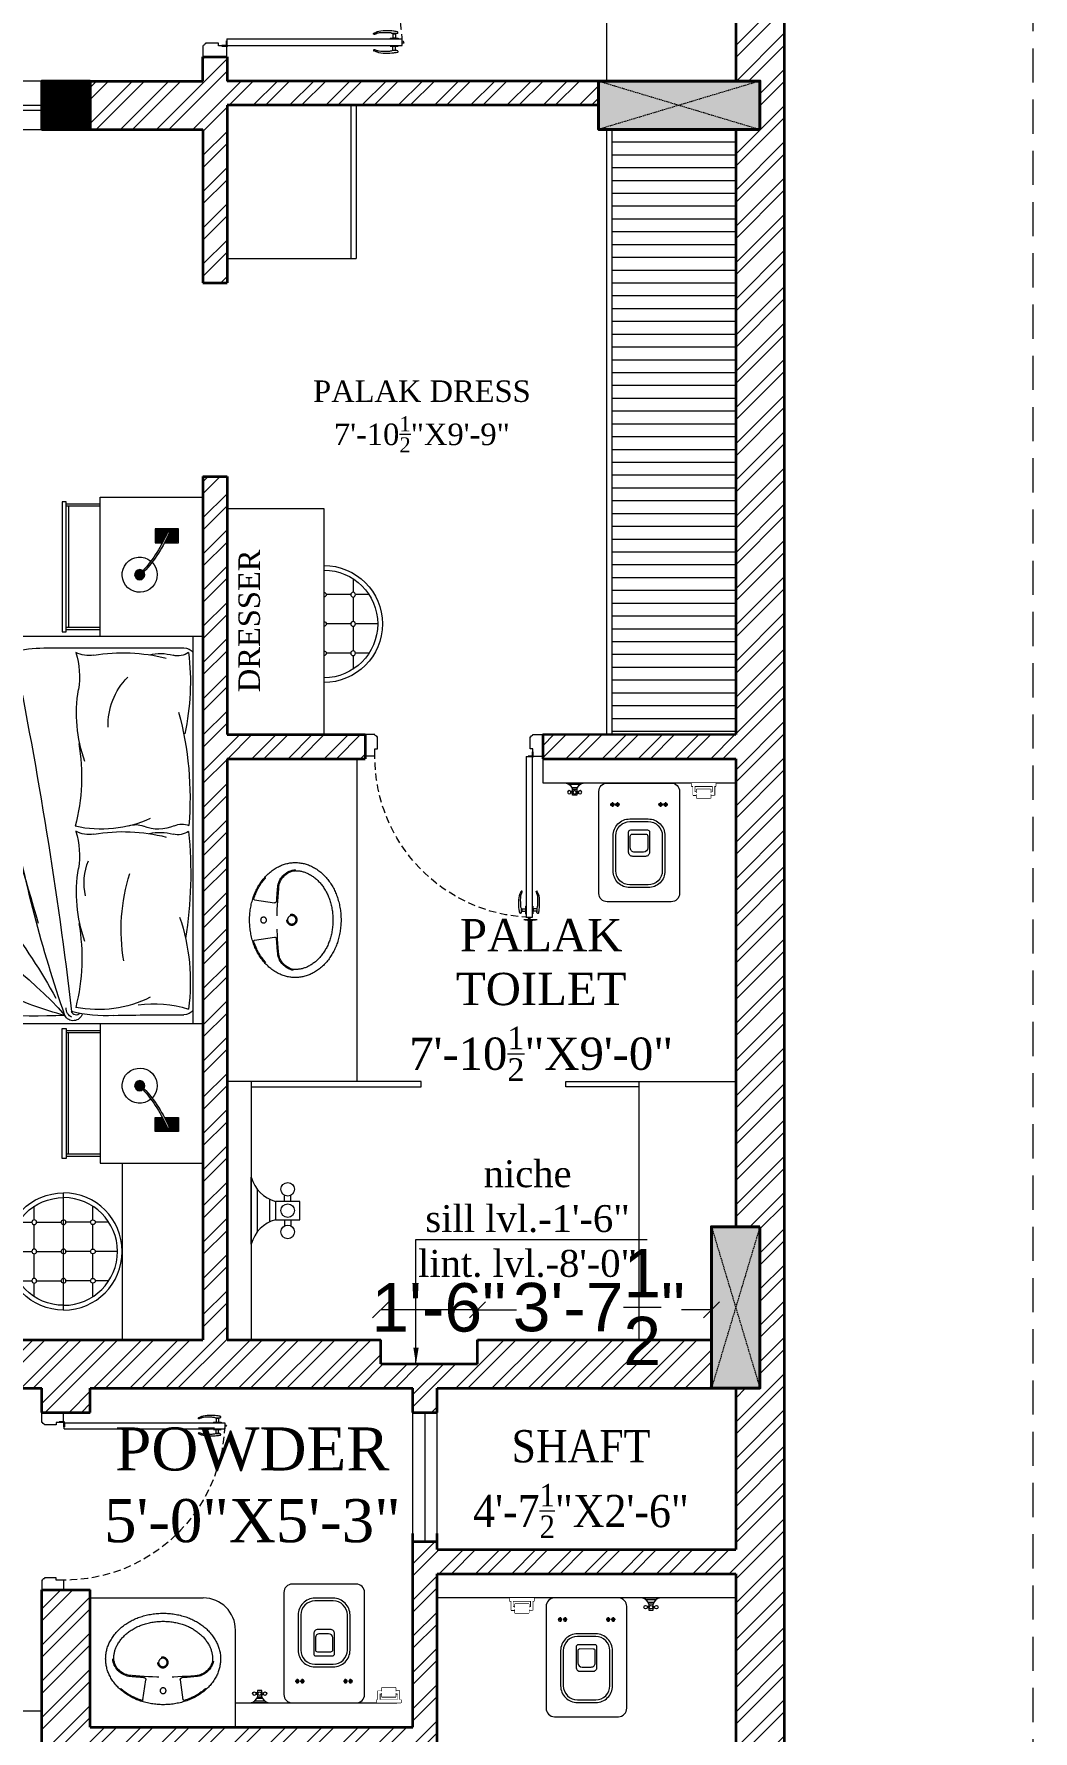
# Model space of a CAD drawing. Header units: inches. Extents: x -61 to 4103, y -308 to 989.
# Drawn here: x 1060.5 to 1246.3, y 509.4 to 824.9 of the extents above; entities that cross this region are included whole.
import ezdxf

# ---------------------------------------------------------------- set-up
doc = ezdxf.new("R2010")
doc.units = ezdxf.units.IN
doc.set_wipeout_variables(frame=1)
doc.header["$PDMODE"] = 3
for name, pattern in [('AR-01-R0-COLUMN LAYOUT$0$$0$HIDDEN', [0.375, 0.25, -0.125]), ('AR-01-R0-COLUMN LAYOUT$0$HIDDEN', [9.525, 6.35, -3.175]), ('HIDDEN', [0.375, 0.25, -0.125])]:
    doc.linetypes.add(name, pattern=pattern)
doc.layers.get('0').update_dxf_attribs({"lineweight": 0})
for name, color, linetype, lineweight in [('A-DIM', 3, 'Continuous', 9), ('A-DOOR', 34, 'Continuous', 13), ('A-FIXTURE', 30, 'Continuous', 13), ('A-HATCH', 8, 'Continuous', 0), ('A-STAIR', 5, 'Continuous', 9), ('A-TEXT', 2, 'Continuous', 13), ('A-WALL', 1, 'Continuous', 35), ('A-WINDOW', 4, 'Continuous', 9), ('AR-01-R0-COLUMN LAYOUT$0$A-COMMON WALL', 1, 'Continuous', 0), ('AR-01-R0-COLUMN LAYOUT$0$S-BEAM PLINTH', 3, 'AR-01-R0-COLUMN LAYOUT$0$HIDDEN', 9), ('AR-01-R0-COLUMN LAYOUT$0$S-COLUMN FIRST FLOOR', 6, 'Continuous', 40), ('AR-01-R0-COLUMN LAYOUT$0$S-COLUMN GROUND FLOOR', 6, 'Continuous', 40), ('AR-01-R0-COLUMN LAYOUT$0$S-COLUMN HATCH FIRST FLOOR', 8, 'Continuous', 9), ('AR-01-R0-COLUMN LAYOUT$0$S-COLUMN HATCH GROUND FLOOR', 8, 'Continuous', 9), ('AR-01-R0-COLUMN LAYOUT$0$S-COLUMN HATCH SECOND FLOOR', 8, 'Continuous', 9), ('AR-01-R0-COLUMN LAYOUT$0$S-COLUMN SECOND FLOOR', 6, 'Continuous', 40), ('AR-01-R0-COLUMN LAYOUT$0$S-COLUMN TERRACE FLOOR HIDDEN', 8, 'AR-01-R0-COLUMN LAYOUT$0$$0$HIDDEN', 9)]:
    doc.layers.add(name, color=color, linetype=linetype, lineweight=lineweight)
doc.layers.add('A-FURNITURE', color=35, linetype='Continuous', lineweight=13, true_color=0xab6a54)
doc.styles.get("Standard").update_dxf_attribs({"font": 'arial.ttf', "height": 9})
doc.styles.add('STYLE1', font='romantic.ttf', dxfattribs={"height": 6})
doc.dimstyles.get("Standard").update_dxf_attribs({"dimtxt": 18, "dimasz": 6, "dimexe": 0, "dimexo": 6, "dimgap": 0.09, "dimtad": 0, "dimtih": 1, "dimtoh": 1, "dimdec": 1, "dimzin": 0, "dimdsep": 46, "dimlunit": 4, "dimtxsty": 'Standard', "dimblk": 'OBLIQUE', "dimcen": 0.09, "dimclrd": 256, "dimclre": 256, "dimclrt": 256, "dimadec": 0, "dimazin": 0, "dimtfac": 1, "dimtdec": 1, "dimtofl": 0, "dimtmove": 1, "dimatfit": 3, "dimfxl": 1, "dimtolj": 1, "dimtzin": 0, "dimlwd": -1, "dimlwe": -1, "dimarcsym": 0})

# ---------------------------------------------------------------- blocks, each defined once
blk = doc.blocks.new('handle_')
for p, q in [((-0.75, 0), (0.75, 0)), ((-3.84, -0.87), (-3.85, -0.92)), ((-0.75, -0.13), (-0.75, 0)), ((-0.75, -0.13), (0.75, -0.13)), ((-0.31, -0.13), (-0.31, -0.13)), ((0.3, -0.96), (-0.3, -0.96)), ((-0.29, -0.15), (0.29, -0.15)), ((-0.25, -0.9), (-0.25, -0.15)), ((-0.25, -0.9), (0.25, -0.9)), ((0.25, -0.9), (0.25, -0.15)), ((0.3, -0.96), (0.34, -0.95)), ((0.31, -0.13), (0.31, -0.13)), ((0.65, -1.05), (0.65, -1.23)), ((0.75, -0.13), (0.75, 0))]:
    blk.add_line(p, q)
for centre, radius, start, end in [((-3.78, -0.93), 0.0769, 167.6781, 262.0686), ((-3.77, -0.88), 0.0769, 88.2493, 167.6781), ((-0.3, -1.42), 0.464, 90.2821, 130.7273), ((-0.29, -0.13), 0.0185, 180, 270), ((-0.25, -0.96), 0.0532, 90, 180), ((0.25, -0.96), 0.0532, 0, 90), ((0.29, -0.13), 0.0185, 270, 360), ((0.42, -1.42), 0.478, 67.3956, 98.7522), ((0.57, -1.23), 0.0769, 278.1759, 360), ((0.57, -1.05), 0.0769, 360, 67.3956)]:
    blk.add_arc(centre, radius, start, end)
for points, knots in [([(0.58, -1.31), (0.24, -1.36), (-0.53, -1.5), (-2.81, -1.58), (-3.62, -1.04), (-3.78, -1.01), (-3.79, -1.01)], [0.064651, 0.064651, 0.064651, 0.064651, 0.450521, 1.832326, 2.246212, 2.27179, 2.27179, 2.27179, 2.27179]), ([(-0.6, -1.07), (-0.61, -1.07), (-0.62, -1.07), (-0.77, -1.09), (-0.93, -1.1), (-2.42, -1.12), (-2.75, -1.11), (-3.06, -1.04), (-3.11, -1.02), (-3.21, -0.99), (-3.25, -0.97), (-3.37, -0.91), (-3.43, -0.88), (-3.56, -0.84), (-3.61, -0.82), (-3.7, -0.81), (-3.73, -0.81), (-3.77, -0.81)], [0.667145, 0.667145, 0.667145, 0.667145, 0.681098, 0.681098, 1.004571, 1.004571, 1.651515, 1.651515, 1.812419, 1.812419, 1.988171, 1.988171, 2.163922, 2.163922, 2.251194, 2.251194, 2.323653, 2.323653, 2.323653, 2.323653])]:
    blk.add_open_spline(points, degree=3, knots=knots)
blk = doc.blocks.new("d3'")
at = {"layer": 'A-DOOR'}
for p, q in [((-3.36, 4.49), (-3.36, 37.09)), ((-2.11, 37.09), (-3.36, 37.09)), ((-2.58, 37.09), (-2.58, 37.43)), ((-2.11, 4.49), (-2.11, 37.09)), ((-36, 0), (-36, 4.4)), ((-34.03, 4.4), (-36, 4.4)), ((-34.03, 4.4), (-34.03, 2.9)), ((-3.36, 4.49), (-2.11, 4.49)), ((-2.03, 4.4), (-2.03, 2.9)), ((-2, 4.4), (0, 4.4)), ((-0.75, 4.4), (-0.75, 4.4)), ((-0.75, 4.4), (-0.75, 4.4)), ((0, 0), (0, 4.4)), ((-34.03, 0), (-36, 0)), ((-34.03, 2.9), (-33.53, 2.9)), ((-34.03, 0.14), (-34.03, 0)), ((-33.53, 0.5), (-33.67, 0.5)), ((-33.53, 2.9), (-33.53, 0.5)), ((-2.03, 2.9), (-2.53, 2.9)), ((-2.53, 2.9), (-2.53, 0.5)), ((-2.53, 0.5), (-2.4, 0.5)), ((-2.03, 0.14), (-2.03, 0)), ((-2.03, 0), (0, 0))]:
    blk.add_line(p, q, dxfattribs=at)
at = {"layer": 'A-DOOR', "lineweight": -3}
for p, q in [((-35.5, 4.4), (-35.5, 4.4)), ((-2.08, 4.49), (-2.95, 4.49)), ((-2.95, 4.47), (-2.95, 4.49)), ((-2.08, 4.47), (-2.95, 4.47)), ((-2.02, 4.41), (-2.02, 3.54)), ((-2.02, 3.54), (-2, 3.54)), ((-2, 4.41), (-2, 3.54))]:
    blk.add_line(p, q, dxfattribs=at)
blk.add_circle((-2.02, 4.47), 0.0663, dxfattribs=at)
at = {"layer": 'A-DOOR', "linetype": 'HIDDEN', "ltscale": 6}
blk.add_arc((-1.47, 4.55), 32.56, 92.2361, 180.2684, dxfattribs=at)
at = {"layer": 'A-DOOR'}
for centre, radius, start, end in [((-2.58, 37.09), 0.337, 90, 180), ((-34.03, 0.5), 0.362, 270, 0), ((-2.03, 0.5), 0.362, 180, 270)]:
    blk.add_arc(centre, radius, start, end, dxfattribs=at)
at = {"layer": 'A-DOOR', "extrusion": (0, 0, -1), "zscale": -1, "rotation": 90}
blk.add_blockref('handle_', (3.36, 35.59), dxfattribs=at)
at = {"layer": 'A-DOOR', "rotation": 90}
blk.add_blockref('handle_', (-2.11, 35.59), dxfattribs=at)
blk = doc.blocks.new('AK-BASE PLANS$0$$0$$0$aalisie dot')
at = {"ltscale": 0.6}
for p, q in [((326403.3, 156595.6), (326409.2, 156595.6)), ((326406.4, 156598.9), (326406.4, 156592.2)), ((326410.4, 156595.6), (326416.4, 156595.6)), ((326413.6, 156598.9), (326413.6, 156592.2)), ((326472.3, 156595.6), (326478.3, 156595.6)), ((326475.4, 156598.9), (326475.4, 156592.2)), ((326479.5, 156595.6), (326485.4, 156595.6)), ((326482.6, 156598.9), (326482.6, 156592.2))]:
    blk.add_line(p, q, dxfattribs=at)
for points in [[(326399.1, 156626.5), (326490.5, 156626.5, -0.414214), (326502.5, 156614.5), (326502.5, 156468.6, -0.414214), (326490.5, 156456.6), (326399.1, 156456.6, -0.414214), (326387.1, 156468.6), (326387.1, 156614.5, -0.414214)], [(326431.4, 156575.1), (326457.7, 156575.1, -0.414214), (326481.7, 156551.1), (326481.7, 156500.8, -0.414214), (326457.7, 156476.8), (326431.4, 156476.8, -0.414214), (326407.4, 156500.8), (326407.4, 156551.1, -0.414214)], [(326431.4, 156571.3), (326457.7, 156571.3, -0.414214), (326477.9, 156551.1), (326477.9, 156500.8, -0.414214), (326457.7, 156480.7), (326431.4, 156480.7, -0.414214), (326411.3, 156500.8), (326411.3, 156551.1, -0.414214)], [(326432.7, 156559.4), (326456.6, 156559.4, -0.414214), (326459.6, 156556.4), (326459.6, 156527.5, -0.414214), (326453.6, 156521.5), (326435.7, 156521.5, -0.414214), (326429.7, 156527.5), (326429.7, 156556.4, -0.414214)], [(326435.1, 156553.4), (326454.1, 156553.5, -0.415414), (326457.1, 156550.5), (326457.1, 156533.6, -0.413014), (326451.1, 156527.6), (326438.1, 156527.6, -0.415414), (326432.1, 156533.6), (326432.1, 156550.4, -0.413014)]]:
    blk.add_lwpolyline(points, format="xyb", close=True, dxfattribs=at)
for centre in [(326406.4, 156595.6), (326413.6, 156595.6), (326475.4, 156595.6), (326482.6, 156595.6)]:
    blk.add_circle(centre, 2.41, dxfattribs=at)
blk = doc.blocks.new('AK-BASE PLANS$0$$0$$0$Health Faucet-plan')
for p, q in [((0, 50.8), (69.9, 50.8)), ((12.5, 44.4), (57.4, 44.4)), ((47.1, 31.7), (22.9, 31.7)), ((25.4, 15.9), (19.1, 15.9)), ((25.4, 9.5), (19.1, 9.5)), ((44.4, 15.9), (50.8, 15.9)), ((44.4, 9.5), (50.8, 9.5))]:
    blk.add_line(p, q)
blk.add_lwpolyline([(25.4, 25.4), (25.4, 0), (44.4, 0), (44.4, 25.4)], close=True)
for centre in [(12.7, 12.7), (34.9, 12.7), (57.2, 12.7)]:
    blk.add_circle(centre, 7.1)
for centre, start, end in [((-9.5, 15.9), 15.2551, 74.7449), ((79.4, 15.9), 105.2551, 164.7449)]:
    blk.add_arc(centre, 36.2, start, end)
blk = doc.blocks.new('AK-BASE PLANS$0$$0$$0$A$C0BFF59D6')
for p, q in [((19, 141), (75, 141)), ((56, 131), (19, 131)), ((56, 122), (56, 131)), ((75, 122), (56, 122)), ((61, 122), (61, 118)), ((71, 122), (71, 118)), ((75, 141), (75, 122)), ((56, 19), (19, 19)), ((19, 9), (75, 9)), ((56, 28), (56, 19)), ((75, 28), (56, 28)), ((61, 32), (61, 28)), ((71, 32), (71, 28)), ((75, 9), (75, 28))]:
    blk.add_line(p, q)
for points in [[(19, 150), (0, 150), (0, 0), (19, 0)], [(93, 32), (38, 32), (38, 118), (93, 118)]]:
    blk.add_lwpolyline(points, close=True)
at = {"linetype": 'Continuous'}
blk.add_wipeout([(19, 9), (75, 9), (75, 28), (71, 28), (71, 32), (93, 32), (93, 118), (38, 118), (38, 32), (61, 32), (61, 28), (56, 28), (56, 19), (19, 19), (19, 131), (56, 131), (56, 122), (61, 122), (61, 118), (71, 118), (71, 122), (75, 122), (75, 141), (19, 141), (19, 150), (0, 150), (0, 0), (19, 0)], dxfattribs=at)
blk = doc.blocks.new('AK-BASE PLANS$0$$0$$0$WA. CLOSET')
at = {"ltscale": 0.7, "extrusion": (0, 0, -1)}
for name, p, xscale, yscale, zscale, rotation in [('AK-BASE PLANS$0$$0$$0$A$C0BFF59D6', (604390.94, 687904.28), 0.0299828199204082, 0.0299828199204082, -0.0299828199204082, 359.9999767286116), ('AK-BASE PLANS$0$$0$$0$aalisie dot', (624743.16, 645475.92), 0.1299411421641707, 0.1299411421641707, -0.1299411421641707, 90)]:
    blk.add_blockref(name, p, dxfattribs=dict(at, xscale=xscale, yscale=yscale, zscale=zscale, rotation=rotation))
at = {"ltscale": 0.7, "xscale": 0.0449742297225058, "yscale": 0.0449742297225058, "zscale": 0.0449742297225058, "rotation": 270}
blk.add_blockref('AK-BASE PLANS$0$$0$$0$Health Faucet-plan', (-604393.22, 687884.1), dxfattribs=at)
blk = doc.blocks.new('DC XVS')
at = {"linetype": 'HIDDEN', "ltscale": 20}
blk.add_lwpolyline([(42965.79, -4769.5, -0.120605), (42968.95, -4770.26, -0.10507), (42971.81, -4772.61, -0.088649), (42973.64, -4775.97, -0.079738), (42974.32, -4780.16, -0.079738), (42973.66, -4784.36, -0.088649), (42971.85, -4787.73, -0.10507), (42968.99, -4790.09, -0.120605), (42965.84, -4790.87, -0.120605), (42962.69, -4790.11, -0.10507), (42959.82, -4787.75, -0.088649), (42958, -4784.39, -0.079738), (42957.32, -4780.2, -0.079738), (42957.98, -4776.01, -0.088649), (42959.79, -4772.64, -0.10507), (42962.65, -4770.27, -0.120605)], format="xyb", close=True, dxfattribs=at)
for points in [[(42966.19, -4789.36, -0.017243), (42965.84, -4789.37, -0.120605), (42963.38, -4788.78, -0.10507), (42961, -4786.82, -0.088649), (42959.42, -4783.92, -0.079738), (42958.82, -4780.2, -0.079738), (42959.41, -4776.48, -0.088649), (42960.97, -4773.57, -0.10507), (42963.34, -4771.6, -0.120605), (42965.8, -4771, -0.120605)], [(42971.32, -4772.31, -0.016805), (42971.7, -4772.76, -0.092161), (42973.52, -4776.2, -0.435128), (42973.39, -4776.43), (42969.68, -4776.98, -0.396344), (42969.27, -4776.55, 0.011856), (42969.06, -4773.81, 0.340407), (42965.81, -4770.81)], [(42971.32, -4788.06, 0.016805), (42971.7, -4787.61, 0.092161), (42973.52, -4784.17, 0.435128), (42973.39, -4783.93), (42969.68, -4783.39, 0.44775), (42969.3, -4783.66, -0.015365), (42969.02, -4786.93, -0.272514), (42966.23, -4789.54, -0.272514)]]:
    blk.add_lwpolyline(points, format="xyb", dxfattribs=at)
for centre, radius in [((42966.47, -4780.14), 0.991), ((42966.47, -4780.14), 0.789), ((42971.72, -4780.18), 0.542)]:
    blk.add_circle(centre, radius, dxfattribs=at)
for centre, radius, start, end in [((42965.51, -4774.37), 3.38, 1.2814, 85.1225), ((42908.69, -4780.33), 60.51, 353.7877, 5.7231), ((42965.4, -4785.87), 3.58, 282.7297, 343.7047)]:
    blk.add_arc(centre, radius, start, end, dxfattribs=at)
blk = doc.blocks.new('A$C0B687EDD')
at = {"color": 8}
for p, q in [((54.23, 132.7), (54.23, 121.49)), ((54.97, 134.52), (55.56, 131.41)), ((56.09, 134.37), (55.65, 131.56)), ((57.28, 134.37), (56.83, 131.56)), ((56.98, 134.52), (57.58, 131.41)), ((57.34, 134.52), (57.93, 131.41)), ((59.02, 134.37), (58.58, 131.56)), ((58.61, 134.52), (59.21, 131.41)), ((59.86, 134.37), (59.41, 131.56)), ((59.61, 134.67), (59.46, 131.26)), ((59.95, 134.52), (60.54, 131.41)), ((60.35, 134.52), (60.95, 131.41)), ((61.19, 134.37), (60.75, 131.56)), ((61.83, 134.37), (61.39, 131.56)), ((61.87, 134.37), (61.43, 131.56)), ((62.23, 134.37), (61.78, 131.56)), ((63.06, 134.37), (62.61, 131.56)), ((62.76, 134.52), (63.35, 131.41)), ((63.86, 134.37), (63.41, 131.56)), ((64.8, 134.37), (64.35, 131.56)), ((64.61, 134.52), (65.2, 131.41)), ((66.53, 134.37), (66.09, 131.56)), ((67.72, 134.37), (67.27, 131.56)), ((67.42, 134.52), (68.01, 131.41)), ((69.46, 134.37), (69.01, 131.56)), ((70.05, 134.67), (69.9, 131.26)), ((70.79, 134.52), (71.38, 131.41)), ((72.27, 134.37), (71.83, 131.56)), ((73.31, 134.37), (72.86, 131.56)), ((73.9, 134.37), (73.46, 131.56)), ((74.64, 134.37), (74.2, 131.56)), ((76.27, 134.37), (75.83, 131.56)), ((77.9, 134.37), (77.46, 131.56)), ((78.49, 134.37), (78.05, 131.56)), ((79.68, 134.37), (79.23, 131.56)), ((80.21, 134.4), (80.02, 131.48)), ((80.42, 134.52), (81.01, 131.41)), ((81.23, 134.37), (80.78, 131.56)), ((81.16, 134.52), (81.75, 131.41)), ((81.82, 134.67), (81.67, 131.26)), ((82.56, 134.52), (83.15, 131.41)), ((84.04, 134.37), (83.6, 131.56)), ((85.08, 134.37), (84.63, 131.56)), ((85.67, 134.37), (85.23, 131.56)), ((86.86, 134.52), (87.45, 131.41)), ((89.23, 134.52), (89.82, 131.41)), ((91.74, 134.37), (91.3, 131.56)), ((93.08, 134.37), (92.63, 131.56)), ((94.12, 134.37), (93.67, 131.56)), ((95.74, 134.37), (95.3, 131.56)), ((97.37, 134.37), (96.93, 131.56)), ((97.97, 134.37), (97.52, 131.56)), ((99.15, 134.37), (98.71, 131.56)), ((99.68, 134.4), (99.49, 131.48)), ((99.89, 134.52), (100.48, 131.41)), ((100.63, 134.52), (101.23, 131.41)), ((102.56, 134.37), (102.11, 131.56)), ((103.15, 134.37), (102.71, 131.56)), ((104.04, 134.67), (103.89, 131.26)), ((104.99, 134.28), (105.26, 131.14)), ((105.52, 134.52), (106.11, 131.41)), ((107.08, 134.4), (106.82, 131.4)), ((108.04, 134.37), (107.6, 131.56)), ((108.86, 134.32), (108.64, 131.18)), ((109.23, 134.37), (109.23, 131.71)), ((109.74, 134.28), (109.78, 131.36)), ((109.91, 132.7), (109.91, 21.45)), ((54.23, 36.25), (54.23, 21.45)), ((55.04, 19.78), (54.6, 22.59)), ((55.58, 19.78), (55.14, 22.59)), ((56.08, 19.78), (55.63, 22.59)), ((56.52, 19.63), (57.11, 22.74)), ((57.21, 19.78), (56.77, 22.59)), ((57.26, 19.78), (56.82, 22.59)), ((57.26, 19.78), (56.82, 22.59)), ((57.8, 19.48), (57.66, 22.89)), ((58.74, 19.78), (58.3, 22.59)), ((58.6, 19.48), (58.45, 22.89)), ((59.24, 19.63), (59.84, 22.74)), ((60.97, 19.78), (60.52, 22.59)), ((61.76, 19.78), (61.32, 22.59)), ((62.3, 19.78), (61.85, 22.59)), ((63.1, 19.78), (62.65, 22.59)), ((63.6, 19.78), (63.15, 22.59)), ((63.63, 19.63), (64.22, 22.74)), ((64.13, 19.78), (63.69, 22.59)), ((64.64, 19.78), (64.19, 22.59)), ((65.08, 19.63), (65.67, 22.74)), ((65.76, 19.78), (65.32, 22.59)), ((65.82, 19.78), (65.38, 22.59)), ((65.82, 19.78), (65.38, 22.59)), ((67.3, 19.78), (66.86, 22.59)), ((67.15, 19.48), (67.01, 22.89)), ((69.52, 19.78), (69.08, 22.59)), ((70.86, 19.78), (70.41, 22.59)), ((72.19, 19.63), (72.78, 22.74)), ((74.71, 19.78), (74.26, 22.59)), ((75.3, 19.63), (75.89, 22.74)), ((75.89, 19.63), (76.49, 22.74)), ((76.49, 19.63), (77.08, 22.74)), ((77.23, 19.63), (77.82, 22.74)), ((78.41, 19.78), (77.97, 22.59)), ((79.6, 19.78), (79.15, 22.59)), ((81.23, 19.78), (80.78, 22.59)), ((81.82, 19.48), (81.67, 22.89)), ((82.56, 19.63), (83.15, 22.74)), ((84.04, 19.78), (83.6, 22.59)), ((85.08, 19.78), (84.63, 22.59)), ((85.67, 19.78), (85.23, 22.59)), ((86.86, 19.63), (87.45, 22.74)), ((89.23, 19.63), (89.82, 22.74)), ((91.74, 19.78), (91.3, 22.59)), ((93.08, 19.78), (92.63, 22.59)), ((94.12, 19.78), (93.67, 22.59)), ((95.74, 19.78), (95.3, 22.59)), ((97.37, 19.78), (96.93, 22.59)), ((97.97, 19.78), (97.52, 22.59)), ((99.15, 19.78), (98.71, 22.59)), ((99.68, 19.75), (99.49, 22.67)), ((99.89, 19.63), (100.48, 22.74)), ((100.63, 19.63), (101.23, 22.74)), ((102.56, 19.78), (102.11, 22.59)), ((103.15, 19.78), (102.71, 22.59)), ((104.04, 19.48), (103.89, 22.89)), ((104.99, 19.87), (105.26, 23.01)), ((105.52, 19.63), (106.11, 22.74)), ((107.08, 19.75), (106.82, 22.75)), ((108.04, 19.78), (107.6, 22.59)), ((108.86, 19.83), (108.64, 22.98)), ((109.23, 19.78), (109.23, 22.44)), ((109.74, 19.87), (109.78, 22.79))]:
    blk.add_line(p, q, dxfattribs=at)
blk = doc.blocks.new('A$C30F54236')
at = {"true_color": 0xc2c2c2}
for points in [[(5.54, 155.54), (5.54, 152.89), (8.21, 152.89, -0.019811), (7.22, 155.02), (7.67, 155.02, 0.019811), (8.66, 152.89), (10.13, 152.89), (10.13, 155.54)], [(5.54, 25.03), (5.54, 27.68), (8.21, 27.68, 0.019811), (7.22, 25.55), (7.67, 25.55, -0.019811), (8.66, 27.68), (10.13, 27.68), (10.13, 25.03)]]:
    blk.add_hatch(color=9, dxfattribs=at).paths.add_polyline_path(points)
at = {"linetype": 'Continuous'}
h = blk.add_hatch(color=256, dxfattribs=at)
h.dxf.hatch_style = 1
h.set_gradient(color1=(167, 169, 175), one_color=1, tint=1)
h.paths.add_polyline_path([(7.67, 155.02), (7.22, 155.02, 0.087529), (12.78, 146.36, -0.076338), (13, 146.61, -0.084644)])
h = blk.add_hatch(color=256, dxfattribs=at)
h.dxf.hatch_style = 1
h.set_gradient(color1=(37, 40, 142), tint=1, name='INVSPHERICAL')
h.paths.add_polyline_path([(14.81, 145.76, 1), (12.6, 145.76, 1)])
h = blk.add_hatch(color=256, dxfattribs=at)
h.dxf.hatch_style = 1
h.set_gradient(color1=(167, 169, 175), one_color=1, tint=1)
h.paths.add_polyline_path([(7.67, 25.55), (7.22, 25.55, -0.087529), (12.78, 34.22, 0.076338), (13, 33.97, 0.084644)])
h = blk.add_hatch(color=256, dxfattribs=at)
h.dxf.hatch_style = 1
h.set_gradient(color1=(37, 40, 142), tint=1, name='INVSPHERICAL')
h.paths.add_polyline_path([(14.81, 34.82, -1), (12.6, 34.82, -1)])
for p, q in [((22.26, 162.57), (0, 162.57)), ((0, 162.57), (0, 132.33)), ((22.26, 132.33), (22.26, 162.57)), ((22.26, 161.09), (29.68, 161.09)), ((22.26, 160.6), (29.68, 160.6)), ((29.18, 160.6), (29.18, 134.31)), ((29.68, 133.32), (29.68, 161.58)), ((29.68, 161.58), (30.57, 161.58)), ((30.57, 161.58), (30.57, 133.32)), ((22.26, 134.31), (29.68, 134.31)), ((22.26, 133.81), (29.68, 133.81)), ((30.57, 133.32), (29.68, 133.32)), ((0, 48.25), (0, 132.33)), ((0, 132.33), (84.16, 132.33)), ((2.13, 48.25), (2.13, 132.33)), ((34.55, 129.85), (4.11, 129.85)), ((55.46, 131.09), (50.6, 131.09)), ((56.31, 130.94), (59.25, 129.85)), ((82.03, 48.25), (82.03, 132.33)), ((84.16, 48.25), (84.16, 132.33)), ((0, 48.25), (84.16, 48.25)), ((0, 18), (0, 48.25)), ((22.26, 48.25), (22.26, 18)), ((22.26, 46.76), (29.68, 46.76)), ((22.26, 46.27), (29.68, 46.27)), ((29.18, 19.98), (29.18, 46.27)), ((29.68, 47.26), (29.68, 18.99)), ((30.57, 47.26), (29.68, 47.26)), ((30.57, 18.99), (30.57, 47.26)), ((22.26, 19.98), (29.68, 19.98)), ((22.26, 19.48), (29.68, 19.48)), ((29.68, 18.99), (30.57, 18.99)), ((22.26, 18), (0, 18))]:
    blk.add_line(p, q)
for p, q in [((7.22, 155.02), (7.67, 155.02)), ((7.22, 25.55), (7.67, 25.55))]:
    blk.add_line(p, q, dxfattribs=at)
for points in [[(8.34, 152.65), (5.3, 152.65), (5.3, 155.72), (10.37, 155.72), (10.37, 152.65), (8.79, 152.65)], [(8.21, 152.89), (5.54, 152.89), (5.54, 155.54), (10.13, 155.54), (10.13, 152.89), (8.66, 152.89)], [(8.21, 152.89), (8.2, 152.89)], [(8.34, 152.65), (8.33, 152.65)], [(8.34, 27.92), (5.3, 27.92), (5.3, 24.85), (10.37, 24.85), (10.37, 27.92), (8.79, 27.92)], [(8.21, 27.68), (5.54, 27.68), (5.54, 25.03), (10.13, 25.03), (10.13, 27.68), (8.66, 27.68)], [(8.21, 27.68), (8.2, 27.68)], [(8.34, 27.92), (8.33, 27.92)]]:
    blk.add_lwpolyline(points, dxfattribs=at)
for centre in [(13.71, 145.76), (13.71, 34.82)]:
    blk.add_circle(centre, 1.1, dxfattribs=at)
for centre, radius, start, end in [((34.56, 166.45), 29.63, 202.6879, 222.697), ((35.01, 166.45), 29.63, 202.6879, 222.0407), ((13.71, 145.76), 3.81, 134.9473, 129.517), ((13.71, 34.82), 3.81, 230.483, 225.0527), ((34.56, 14.13), 29.63, 137.303, 157.3121), ((35.01, 14.13), 29.63, 137.9593, 157.3121)]:
    blk.add_arc(centre, radius, start, end, dxfattribs=at)
for centre, radius, start, end in [((4.11, 127.38), 2.47, 90, 143.1301), ((34.13, 98.44), 31.42, 77.089, 89.2313), ((44.34, 127.73), 3.46, 102.8827, 168.3869), ((53.2, 124.06), 11.61, 155.0339, 176.464), ((46.55, 125.78), 5.01, 94.6849, 140.5984), ((47.49, 113.97), 17.58, 76.9286, 102.8827), ((50.92, 125.77), 5.33, 86.6017, 127.7302), ((79.65, 112.89), 31.24, 148.0112, 166.8651), ((55.05, 128.31), 2.2, 89.0101, 149.2976), ((57.4, 127.9), 2.47, 69.7541, 160.6724), ((69.33, 41.26), 89.01, 84.4343, 99.0878), ((55.46, 128.62), 2.47, 69.7541, 90), ((55.46, 128.62), 2.47, 69.7541, 90), ((76.33, 114.14), 16.04, 78.3719, 114.7739), ((79.56, 127.38), 2.47, 360, 90), ((55.42, 122.57), 52.71, 173.1414, 192.4248), ((5.38, 132.08), 3.95, 234.3788, 285.1988), ((9.28, 117.72), 10.93, 77.312, 105.1988), ((17.31, 90.85), 37.95, 80.3711, 104.26), ((24.72, 134.53), 6.35, 260.3711, 296.9649), ((44.03, 123.64), 17.24, 162.3598, 189.3926), ((959.93, -58.92), 937.88, 168.47703, 173.27201), ((688.47, -112.06), 677.63, 159.18683, 164.40799), ((66.36, 144.88), 16.49, 262.4747, 281.3425), ((6.02, 113.18), 14.56, 357.8295, 45.0098), ((-3.88, 115.72), 31.32, 340.3559, 9.3926), ((74.6, 97.18), 71.82, 164.8925, 184.682), ((69.15, 101.94), 42.83, 170.3266, 194.5973), ((22.03, 115.73), 25.23, 245.118, 282.9862), ((-253.26, 147.62), 299.55, 340.9969, 349.728), ((-75.69, 68.64), 157.79, 358.3066, 9.4832), ((94.09, 80.97), 91.46, 174.3095, 188.9414), ((4.52, 87.53), 4.07, 65.7877, 111.7124), ((5.38, 93.25), 3.95, 234.3788, 285.1988), ((9.62, 98.87), 8.36, 245.7877, 292.8808), ((9.28, 78.89), 10.93, 77.312, 105.1988), ((17.31, 52.02), 37.95, 80.3711, 104.26), ((14.52, 87.25), 4.25, 69.0161, 112.8808), ((24.72, 95.7), 6.35, 260.3711, 296.9649), ((44.03, 84.81), 17.24, 162.3598, 189.3926), ((13.09, 78.83), 12.7, 347.148, 22.3825), ((-4.85, 76.81), 32.29, 340.6572, 9.2501), ((-23.23, 68.73), 40.96, 350.432, 17.2702), ((45.69, 57.45), 42.97, 161.0292, 188.0146), ((70.23, 62.54), 43.96, 170.1438, 194.1009), ((92.31, -5.18), 83.31, 114.3833, 138.4532), ((123.99, 5.02), 104.17, 141.0376, 152.0856), ((10.69, 27.08), 25.52, 82.4611, 107.1991), ((22.68, 76.46), 25.12, 243.3319, 281.2891), ((27.63, 51.57), 2.05, 292.6052, 4.4989), ((13.1, 116.73), 68.75, 284.1894, 296.3096), ((36.44, 198.18), 148.24, 267.4941, 279.5094), ((79.56, 52.7), 2.47, 270, 360), ((4.11, 52.7), 2.47, 216.8699, 270), ((5.17, -633.13), 683.36, 88.8115, 90.08963), ((21.54, 75.47), 25.48, 265.0554, 285.8557), ((28.12, 50.98), 2.05, 196.3005, 333.9382), ((27.5, 51.17), 1.03, 219.3958, 348.1256), ((66.31, 274.56), 224.89, 265.2366, 273.5679), ((75.64, 98.07), 48.01, 259.3769, 274.6915)]:
    blk.add_arc(centre, radius, start, end)
at = {"color": 8}
blk.add_blockref('A$C0B687EDD', (22.26, 12), dxfattribs=at)
blk = doc.blocks.new('A$C60161C00')
for p, q in [((5.45, 19.29), (5.45, 16.78)), ((10.89, 21.79), (10.89, 0)), ((10.89, 20.9), (10.89, 16.78)), ((2.5, 16.34), (5.01, 16.34)), ((5.45, 15.9), (5.45, 11.33)), ((5.88, 16.34), (10.46, 16.34)), ((10.89, 15.9), (10.89, 11.33)), ((0.89, 10.89), (5.01, 10.89)), ((5.45, 10.46), (5.45, 5.88)), ((5.88, 10.89), (10.46, 10.89)), ((10.89, 10.46), (10.89, 5.88)), ((2.5, 5.45), (5.01, 5.45)), ((5.45, 5.01), (5.45, 2.5)), ((5.88, 5.45), (10.46, 5.45)), ((10.89, 5.01), (10.89, 0.89))]:
    blk.add_line(p, q)
for centre in [(5.45, 16.34), (5.45, 10.89), (5.45, 5.45)]:
    blk.add_circle(centre, 0.436)
for centre, radius in [((10.89, 10.89), 10.89), ((10.89, 10.89), 10.01), ((10.89, 16.34), 0.436), ((10.89, 10.89), 0.436), ((10.89, 5.45), 0.436)]:
    blk.add_arc(centre, radius, 90, 270)
blk = doc.blocks.new('_Oblique')
at = {"color": 0, "linetype": 'ByBlock', "lineweight": -2}
blk.add_line((-0.5, -0.5), (0.5, 0.5), dxfattribs=at)
blk = doc.blocks.new('*D38')
at = {"layer": 'A-DIM'}
blk.add_line((1143, 587.74), (1125, 587.74), dxfattribs=at)
at = {"layer": 'Defpoints', "color": 0}
for p in [(1125, 587.74), (1125, 582.19), (1143, 582.19)]:
    blk.add_point(p, dxfattribs=at)
at = {"layer": 'A-DIM', "xscale": 3, "yscale": 3, "zscale": 3, "rotation": 180}
blk.add_blockref('_Oblique', (1125, 587.74), dxfattribs=at)
at = {"layer": 'A-DIM', "xscale": 3, "yscale": 3, "zscale": 3}
blk.add_blockref('_Oblique', (1143, 587.74), dxfattribs=at)
at = {"layer": 'A-DIM', "insert": (1135.79, 588.14), "char_height": 9, "attachment_point": 5}
blk.add_mtext('\\A1;1\'-6"', dxfattribs=at)
blk = doc.blocks.new('*D39')
at = {"layer": 'A-DIM'}
for p, q in [((1143, 587.74), (1150.24, 587.74)), ((1186.5, 587.74), (1180.9, 587.74))]:
    blk.add_line(p, q, dxfattribs=at)
at = {"layer": 'Defpoints', "color": 0}
for p in [(1186.5, 587.74), (1143, 582.19), (1186.5, 582.19)]:
    blk.add_point(p, dxfattribs=at)
at = {"layer": 'A-DIM', "xscale": 3, "yscale": 3, "zscale": 3, "rotation": 180}
blk.add_blockref('_Oblique', (1143, 587.74), dxfattribs=at)
at = {"layer": 'A-DIM', "xscale": 3, "yscale": 3, "zscale": 3}
blk.add_blockref('_Oblique', (1186.5, 587.74), dxfattribs=at)
at = {"layer": 'A-DIM', "insert": (1165.57, 588.26), "char_height": 9, "attachment_point": 5}
blk.add_mtext('\\A1;3\'-7{\\H1.000000x;\\S1/2;}"', dxfattribs=at)

msp = doc.modelspace()

# ---------------------------------------------------------------- hatches: boundary and pattern name
at = {"layer": 'A-FURNITURE'}
h = msp.add_hatch(dxfattribs=at)
h.set_pattern_fill('ANSI31', color=256, scale=0.75, angle=135)
h.paths.add_polyline_path([(1191, 807.19), (1168, 807.19), (1168, 694.69), (1191, 694.69)])
at = {"layer": 'A-HATCH'}
h = msp.add_hatch(dxfattribs=at)
h.set_pattern_fill('ANSI32', color=256, scale=0.5)
h.paths.add_polyline_path([(1091.93, 778.69), (1091.93, 807.19), (1067.9, 807.19), (1067.9, 816.19), (1091.93, 816.19), (1091.93, 820.69), (1096.43, 820.69), (1096.43, 816.19), (1165.5, 816.19), (1165.5, 811.69), (1096.43, 811.69), (1096.43, 807.19), (1096.43, 778.69)])
h = msp.add_hatch(dxfattribs=at)
h.set_pattern_fill('ANSI32', color=256, scale=0.5)
h.paths.add_polyline_path([(1143, 582.19), (1143, 577.69), (1125, 577.69), (1125, 582.19), (1096.43, 582.19), (1096.43, 690.19), (1122.12, 690.19), (1122.12, 694.69), (1096.43, 694.69), (1096.43, 742.69), (1091.93, 742.69), (1091.93, 582.19), (970.36, 582.19), (970.36, 573.19), (1062, 573.19), (1062, 568.69), (1071, 568.69), (1071, 573.19), (1131, 573.19), (1131, 568.69), (1135.5, 568.69), (1135.5, 573.19), (1186.5, 573.19), (1186.5, 582.19)])
at = {"layer": 'AR-01-R0-COLUMN LAYOUT$0$S-COLUMN HATCH FIRST FLOOR', "linetype": 'ByBlock'}
h = msp.add_hatch(color=256, dxfattribs=at)
h.dxf.hatch_style = 1
h.paths.add_polyline_path([(1195.5, 807.19), (1195.5, 816.19), (1165.5, 816.19), (1165.5, 807.19)])
h = msp.add_hatch(color=256, dxfattribs=at)
h.dxf.hatch_style = 1
h.paths.add_polyline_path([(1195.5, 603.19), (1186.5, 603.19), (1186.5, 573.19), (1195.5, 573.19)])
at = {"layer": 'AR-01-R0-COLUMN LAYOUT$0$S-COLUMN HATCH GROUND FLOOR', "linetype": 'ByBlock'}
for points in [[(1195.5, 807.19), (1195.5, 816.19), (1165.5, 816.19), (1165.5, 807.19)], [(1195.5, 603.19), (1186.5, 603.19), (1186.5, 573.19), (1195.5, 573.19)]]:
    msp.add_hatch(color=256, dxfattribs=at).paths.add_polyline_path(points)
at = {"layer": 'AR-01-R0-COLUMN LAYOUT$0$S-COLUMN HATCH SECOND FLOOR', "linetype": 'ByBlock'}
h = msp.add_hatch(color=256, dxfattribs=at)
h.dxf.hatch_style = 1
h.paths.add_polyline_path([(1195.5, 807.19), (1195.5, 816.19), (1165.5, 816.19), (1165.5, 807.19)])
h = msp.add_hatch(color=256, dxfattribs=at)
h.dxf.hatch_style = 1
h.paths.add_polyline_path([(1195.5, 603.19), (1186.5, 603.19), (1186.5, 573.19), (1195.5, 573.19)])
at = {"layer": 'AR-01-R0-COLUMN LAYOUT$0$S-COLUMN SECOND FLOOR', "linetype": 'ByBlock'}
h = msp.add_hatch(dxfattribs=at)
h.set_pattern_fill('ANSI31', color=1, scale=0.1, style=0)
h.set_pattern_definition([(45, (1881.4269, 24.0037), (-0.2245064, 0.2245064), [])])
h.paths.add_polyline_path([(1071, 811.69), (1071, 816.19), (1066.5, 816.19), (1062, 816.19), (1062, 807.19), (1071, 807.19)])

# ---------------------------------------------------------------- linework, layer by layer
at = {"layer": 'A-FIXTURE'}
for p, q in [((1167, 927.19), (1167, 816.19)), ((1120.62, 630.19), (1120.62, 690.19)), ((1155.12, 690.19), (1155.12, 685.69)), ((1155.12, 685.69), (1191, 685.69)), ((1120.62, 630.19), (1096.43, 630.19)), ((1100.93, 630.19), (1100.93, 582.19)), ((1173, 630.19), (1173, 582.19)), ((1173, 630.19), (1191, 630.19)), ((1071, 534.19), (1092, 534.19)), ((1191, 534.19), (1135.5, 534.19)), ((1098, 510.19), (1098, 528.19)), ((1098, 514.69), (1128, 514.69))]:
    msp.add_line(p, q, dxfattribs=at)
at = {"layer": 'A-FIXTURE', "color": 4}
for points in [[(1100.93, 629.19), (1132.5, 629.19), (1132.5, 630.19), (1120.62, 630.19)], [(1173, 629.19), (1159.43, 629.19), (1159.43, 630.19), (1191, 630.19)]]:
    msp.add_lwpolyline(points, dxfattribs=at)
at = {"layer": 'A-FIXTURE'}
msp.add_arc((1092, 528.19), 6, 0, 90, dxfattribs=at)
at = {"layer": 'A-FURNITURE'}
for p, q in [((1119.43, 811.69), (1119.43, 783.19)), ((1120.43, 811.69), (1120.43, 783.19)), ((1167, 807.19), (1167, 694.69)), ((1168, 807.19), (1168, 694.69)), ((1096.43, 783.19), (1120.43, 783.19)), ((1096.43, 736.69), (1114.43, 736.69)), ((1114.43, 736.69), (1114.43, 694.69)), ((1076.93, 615.01), (1076.93, 582.19))]:
    msp.add_line(p, q, dxfattribs=at)
at = {"layer": 'A-STAIR'}
msp.add_line((1014, 513.19), (1062, 513.19), dxfattribs=at)
at = {"layer": 'A-WALL'}
for p, q in [((1200, 936.19), (1200, -10.69)), ((1191, 919.69), (1191, 816.19)), ((1091.93, 816.19), (1091.93, 820.69)), ((1091.93, 820.69), (1096.43, 820.69)), ((1096.43, 820.69), (1096.43, 816.19)), ((1067.9, 816.19), (1091.93, 816.19)), ((1067.9, 807.19), (1067.9, 816.19)), ((1165.5, 816.19), (1096.43, 816.19)), ((1165.5, 811.69), (1096.43, 811.69)), ((1096.43, 811.69), (1096.43, 778.69)), ((1067.9, 807.19), (1091.93, 807.19)), ((1091.93, 807.19), (1091.93, 778.69)), ((1191, 807.19), (1191, 694.69)), ((1091.93, 778.69), (1096.43, 778.69)), ((1091.93, 742.69), (1096.43, 742.69)), ((1091.93, 742.69), (1091.93, 582.19)), ((1096.43, 742.69), (1096.43, 694.69)), ((1096.43, 694.69), (1122.12, 694.69)), ((1122.12, 694.69), (1122.12, 690.19)), ((1155.12, 694.74), (1191, 694.69)), ((1155.12, 694.74), (1155.12, 690.19)), ((1096.43, 690.19), (1122.12, 690.19)), ((1096.43, 690.19), (1096.43, 582.19)), ((1155.12, 690.19), (1191, 690.19)), ((1191, 690.19), (1191, 603.19)), ((970.36, 582.19), (1091.93, 582.19)), ((1096.43, 582.19), (1125, 582.19)), ((1125, 577.69), (1125, 582.19)), ((1143, 582.19), (1147.5, 582.19)), ((1143, 577.69), (1143, 582.19)), ((1147.5, 582.19), (1186.5, 582.19)), ((1125, 577.69), (1143, 577.69)), ((970.36, 573.19), (1062, 573.19)), ((1062, 568.69), (1062, 573.19)), ((1071, 573.19), (1131, 573.19)), ((1071, 568.69), (1071, 573.19)), ((1131, 568.69), (1131, 573.19)), ((1135.5, 573.19), (1186.5, 573.19)), ((1135.5, 568.69), (1135.5, 573.19)), ((1191, 573.19), (1191, 543.19)), ((1062, 568.69), (1071, 568.69)), ((1131, 568.69), (1135.5, 568.69)), ((1131, 510.19), (1131, 546.19)), ((1135.5, 543.19), (1135.5, 546.19)), ((1131, 544.69), (1135.5, 544.69)), ((1135.5, 543.19), (1191, 543.19)), ((1135.5, 538.69), (1191, 538.69)), ((1135.5, 501.19), (1135.5, 538.69)), ((1191, 538.69), (1191, 438.19)), ((1062, 535.69), (1071, 535.69)), ((1062, 444.19), (1062, 535.69)), ((1071, 510.19), (1071, 535.69)), ((1071, 510.19), (1131, 510.19))]:
    msp.add_line(p, q, dxfattribs=at)
at = {"layer": 'A-WINDOW'}
for p, q in [((1067.9, 816.19), (947.9, 816.19)), ((947.9, 811.69), (1067.9, 811.69)), ((947.9, 807.19), (1067.9, 807.19)), ((1131, 544.69), (1131, 568.69)), ((1133.25, 544.69), (1133.25, 568.69)), ((1135.5, 544.69), (1135.5, 568.69))]:
    msp.add_line(p, q, dxfattribs=at)
msp.add_lwpolyline([(1007.9, 811.69), (1067.9, 811.69), (1067.9, 810.69), (1007.9, 810.69)], close=True, dxfattribs=at)
at = {"layer": 'AR-01-R0-COLUMN LAYOUT$0$A-COMMON WALL'}
msp.add_line((1200, 936.19), (1200, 0), dxfattribs=at)
at = {"layer": 'AR-01-R0-COLUMN LAYOUT$0$S-COLUMN FIRST FLOOR', "linetype": 'ByBlock'}
for points in [[(1195.5, 807.19), (1195.5, 816.19), (1165.5, 816.19), (1165.5, 807.19)], [(1195.5, 603.19), (1186.5, 603.19), (1186.5, 573.19), (1195.5, 573.19)]]:
    msp.add_lwpolyline(points, close=True, dxfattribs=at)
at = {"layer": 'AR-01-R0-COLUMN LAYOUT$0$S-COLUMN GROUND FLOOR', "linetype": 'ByBlock'}
for points in [[(1195.5, 807.19), (1195.5, 816.19), (1165.5, 816.19), (1165.5, 807.19)], [(1195.5, 603.19), (1186.5, 603.19), (1186.5, 573.19), (1195.5, 573.19)]]:
    msp.add_lwpolyline(points, close=True, dxfattribs=at)
at = {"layer": 'AR-01-R0-COLUMN LAYOUT$0$S-COLUMN SECOND FLOOR', "color": 1, "linetype": 'ByBlock'}
msp.add_lwpolyline([(1071, 816.19), (1062, 816.19), (1062, 807.19), (1071, 807.19)], close=True, dxfattribs=at)
at = {"layer": 'AR-01-R0-COLUMN LAYOUT$0$S-COLUMN SECOND FLOOR', "linetype": 'ByBlock'}
msp.add_lwpolyline([(1195.5, 807.19), (1195.5, 816.19), (1165.5, 816.19), (1165.5, 807.19)], close=True, dxfattribs=at)
at = {"layer": 'AR-01-R0-COLUMN LAYOUT$0$S-COLUMN TERRACE FLOOR HIDDEN'}
for p, q in [((1195.5, 816.19), (1165.5, 807.19)), ((1165.5, 816.19), (1195.5, 807.19)), ((1195.5, 603.19), (1186.5, 573.19)), ((1186.5, 603.19), (1195.5, 573.19))]:
    msp.add_line(p, q, dxfattribs=at)
at = {"layer": 'AR-01-R0-COLUMN LAYOUT$0$S-COLUMN TERRACE FLOOR HIDDEN', "ltscale": 25}
for points in [[(1195.5, 807.19), (1195.5, 816.19), (1165.5, 816.19), (1165.5, 807.19)], [(1195.5, 603.19), (1186.5, 603.19), (1186.5, 573.19), (1195.5, 573.19)]]:
    msp.add_lwpolyline(points, close=True, dxfattribs=at)

# ---------------------------------------------------------------- block references
at = {"layer": 'A-DOOR', "rotation": 270}
msp.add_blockref("d3'", (1091.93, 820.69), dxfattribs=at)
at = {"layer": 'A-DOOR'}
for p, xscale, yscale, zscale, rotation in [((1155.12, 694.7), -0.9165971011680085, 0.9165971011677811, 0.91659710116777, 180), ((1062, 568.69), -0.9166586142292772, 0.9166586142292772, 0.9166586142293328, 270)]:
    msp.add_blockref("d3'", p, dxfattribs=dict(at, xscale=xscale, yscale=yscale, zscale=zscale, rotation=rotation))
at = {"layer": 'A-FIXTURE', "xscale": -1}
msp.add_blockref('DC XVS', (44074.94, 5440.39), dxfattribs=at)
at = {"layer": 'A-FIXTURE', "xscale": -1, "rotation": 90}
msp.add_blockref('DC XVS', (-3695.64, 43488.66), dxfattribs=at)
at = {"layer": 'A-FURNITURE', "xscale": -0.856309332480123, "yscale": 0.856309332480123, "zscale": 0.8563093324801241}
msp.add_blockref('A$C30F54236', (1091.93, 599.6), dxfattribs=at)
at = {"layer": 'A-FURNITURE', "xscale": -1}
msp.add_blockref('A$C60161C00', (1125.32, 704.36), dxfattribs=at)
at = {"layer": 'A-FURNITURE', "xscale": -1, "rotation": 180}
msp.add_blockref('A$C60161C00', (1055.14, 609.49), dxfattribs=at)
at = {"layer": 'A-FURNITURE', "rotation": 180}
msp.add_blockref('A$C60161C00', (1076.93, 609.49), dxfattribs=at)

# ---------------------------------------------------------------- texts
at = {"color": 2, "insert": (1100.57, 715.83), "char_height": 4, "attachment_point": 5, "rotation": 90, "style": 'STYLE1'}
msp.add_mtext_dynamic_manual_height_columns('\\A1;DRESSER', width=32.1961, gutter_width=1, heights=[0], dxfattribs=at)
at = {"layer": 'A-TEXT', "attachment_point": 5, "style": 'STYLE1'}
for s, insert, char_height, width in [('\\A1;PALAK DRESS\\P7\'-10{\\H0.7x;\\S1/2;}"X9\'-9"', (1132.66, 753.84), 4, 41.6209), ('\\A1;PALAK\\PTOILET\\P7\'-10{\\H0.7x;\\S1/2;}"X9\'-0"', (1154.84, 645.36), 6, 67.8427), ('\\A1;POWDER\\P5\'-0"X5\'-3"', (1101.14, 555.16), 8, 129.4496), ('\\A1;{\\W0.9;SHAFT\\P4\'-7\\H0.7x;\\S1/2;\\H1.4286x;"X2\'-6"}', (1162.24, 555.35), 6, 40.3976)]:
    msp.add_mtext(s, dxfattribs=dict(at, insert=insert, char_height=char_height, width=width))
at = {"layer": 'A-TEXT', "insert": (1152.31, 604.66), "char_height": 5, "attachment_point": 5, "style": 'STYLE1'}
msp.add_mtext_dynamic_manual_height_columns('\\A1;niche\\Psill lvl.-1\'-6"\\Plint. lvl.-8\'-0"', width=45.4557, gutter_width=1, heights=[0], dxfattribs=at)

# ---------------------------------------------------------------- dimensions: what is measured, and where the dimension line sits
at = {"layer": 'A-DIM'}
for base, p2, picture, middle in [((1186.5, 587.74), (1186.5, 582.19), '*D39', (1165.57, 588.26)), ((1125, 587.74), (1125, 582.19), '*D38', (1135.79, 588.14))]:
    dim = msp.add_linear_dim(base=base, p1=(1143, 582.19), p2=p2, dimstyle='Standard', override={"dimtxt": 5, "dimasz": 3, "dimtih": 0, "dimtoh": 0, "dimfxl": 2, "dimfxlon": 1}, dxfattribs=at)
    dim.commit()
    dim.dimension.update_dxf_attribs({"geometry": picture, "text_midpoint": middle, "dimtype": 160})

# ---------------------------------------------------------------- leaders
at = {"layer": 'A-TEXT'}
msp.add_leader([(1131.56, 577.69), (1131.56, 600.82), (1174.55, 600.82)], dimstyle='Standard', override={"dimtxt": 9, "dimasz": 3, "dimgap": 0.09, "dimtad": 0, "dimtih": 0, "dimtoh": 0, "dimfxl": 2, "dimfxlon": 1}, dxfattribs=at)

# ---------------------------------------------------------------- next in the draw order: block references
at = {"layer": 'A-FIXTURE', "xscale": -1, "rotation": 270}
msp.add_blockref('AK-BASE PLANS$0$$0$$0$WA. CLOSET', (-686721.47, 605076.62), dxfattribs=at)
at = {"layer": 'A-FIXTURE', "ltscale": 0.7, "xscale": 0.177889858110575, "yscale": 0.177889858110575, "zscale": 0.177889858110575, "rotation": 90}
msp.add_blockref('AK-BASE PLANS$0$$0$$0$Health Faucet-plan', (1109.97, 599.98), dxfattribs=at)
at = {"layer": 'A-FIXTURE', "rotation": 270}
msp.add_blockref('AK-BASE PLANS$0$$0$$0$WA. CLOSET', (-686780.03, -603876.25), dxfattribs=at)

# ---------------------------------------------------------------- next in the draw order: hatches: boundary and pattern name
at = {"layer": 'A-HATCH'}
h = msp.add_hatch(dxfattribs=at)
h.set_pattern_fill('ANSI32', color=256, scale=0.5)
h.set_pattern_definition([(45, (4.5, -0.0001), (-3.367596, 3.367596), []), (45, (6.745, -0.0001), (-3.367596, 3.367596), [])])
h.paths.add_polyline_path([(1075.5, 501.19), (1078.13, 501.19)], flags=17)
h.paths.add_polyline_path([(1071, 459.19), (1071, 447.35), (1071, 444.19), (1071, 501.19), (1135.5, 501.19), (1135.5, 538.69), (1191, 538.69), (1191, 501.19), (1191, 495.25), (1191, 484.97), (1191, 479.69), (1191, 438.19), (1195.5, 438.19), (1195.5, 420.19), (1191, 420.19), (1191, 285.19), (1195.5, 285.19), (1195.5, 267.19), (1191, 267.19), (1191, 24), (1195.5, 24), (1195.5, 0), (1200, 0), (1200, 936.19), (1091.93, 936.19), (1091.93, 931.69), (1100.93, 931.69), (1100.93, 927.19), (1186.5, 927.19), (1186.5, 931.69), (1195.5, 931.69), (1195.5, 919.69), (1191, 919.69), (1191, 816.19), (1195.5, 816.19), (1195.5, 807.19), (1191, 807.19), (1191, 694.69), (1155.12, 694.74), (1155.12, 690.19), (1191, 690.19), (1191, 603.19), (1195.5, 603.19), (1195.5, 573.19), (1191, 573.19), (1191, 543.19), (1135.5, 543.19), (1135.5, 544.69), (1131, 544.69), (1131, 542.87), (1131, 510.19), (1071, 510.19), (1071, 535.69), (1062, 535.69), (1062, 444.19), (1066.5, 444.19), (1066.5, 459.19)])

# ---------------------------------------------------------------- next in the draw order: block references
at = {"layer": 'A-FIXTURE', "rotation": 90}
msp.add_blockref('AK-BASE PLANS$0$$0$$0$WA. CLOSET', (689057.78, 604925.12), dxfattribs=at)

# ---------------------------------------------------------------- next in the draw order: linework, layer by layer
at = {"layer": 'AR-01-R0-COLUMN LAYOUT$0$S-BEAM PLINTH'}
msp.add_lwpolyline([(1246.29, 989.07), (-61.05, 989.07), (-61.05, -308.04), (1246.29, -308.04)], close=True, dxfattribs=at)

doc.saveas('drawing.dxf')
